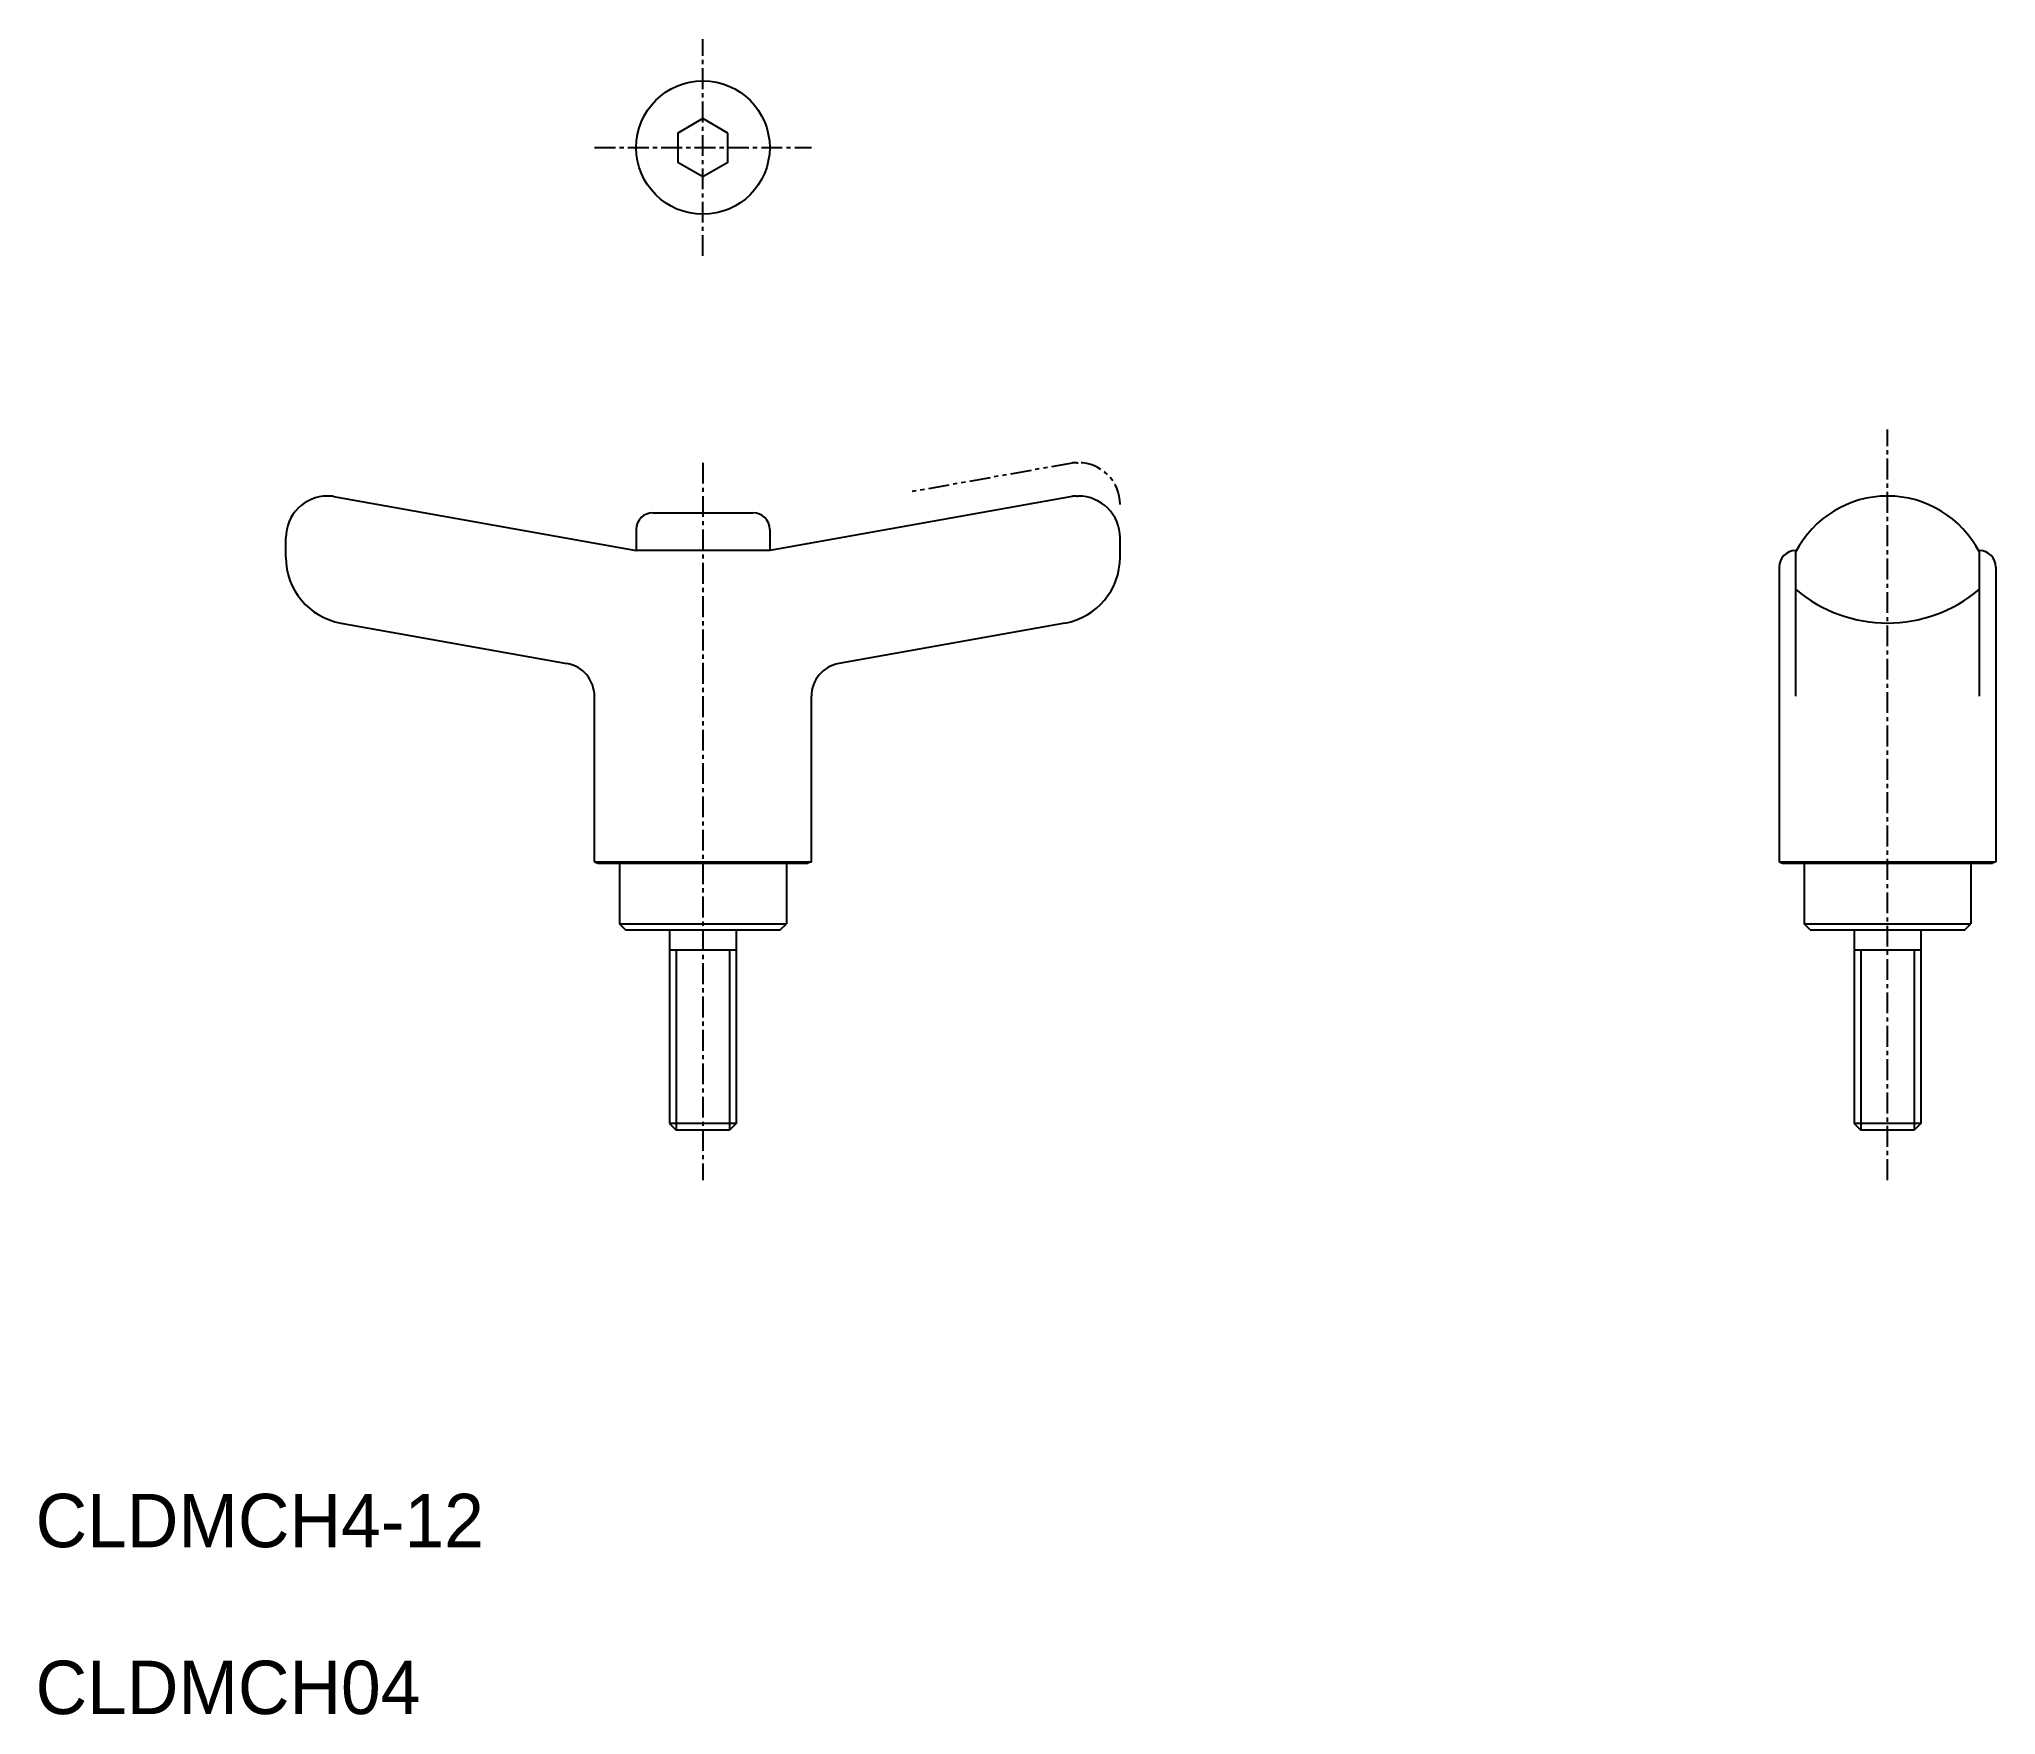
# Model space of a CAD drawing. Extents: x -3854 to -3737, y -894 to -793.
import ezdxf

# ---------------------------------------------------------------- set-up
doc = ezdxf.new("R2010")
doc.units = 0
doc.linetypes.add('CENTER', pattern=[2, 1.25, -0.25, 0.25, -0.25])
doc.linetypes.add('PHANTOM', pattern=[2.5, 1.25, -0.25, 0.25, -0.25, 0.25, -0.25])
doc.layers.get('0').update_dxf_attribs({"linetype": 'CONTINUOUS'})
doc.layers.add('CENTER', color=1, linetype='CENTER')

msp = doc.modelspace()

# ---------------------------------------------------------------- linework, layer by layer
at = {"color": 3, "linetype": 'PHANTOM'}
for p, q in [((-3792.21, -818.67), (-3801.84, -820.39)), ((-3791.93, -818.65), (-3791.84, -818.65))]:
    msp.add_line(p, q, dxfattribs=at)
at = {"color": 7, "linetype": 'CONTINUOUS'}
for p, q in [((-3836.76, -820.65), (-3836.84, -820.65)), ((-3836.48, -820.67), (-3818.34, -823.91)), ((-3792.21, -820.67), (-3810.34, -823.91)), ((-3791.93, -820.65), (-3791.84, -820.65)), ((-3817.34, -821.65), (-3811.34, -821.65)), ((-3839.34, -824.32), (-3839.34, -823.15)), ((-3818.34, -822.65), (-3818.34, -823.91)), ((-3810.34, -822.65), (-3810.34, -823.91)), ((-3789.34, -824.32), (-3789.34, -823.15)), ((-3810.34, -823.91), (-3818.34, -823.91)), ((-3748.85, -824), (-3748.85, -832.65)), ((-3737.84, -824), (-3737.84, -832.65)), ((-3749.84, -824.91), (-3749.84, -842.57)), ((-3736.84, -824.91), (-3736.84, -842.57)), ((-3836.05, -828.26), (-3822.49, -830.68)), ((-3792.64, -828.26), (-3806.2, -830.68)), ((-3820.84, -842.57), (-3820.84, -832.65)), ((-3807.84, -842.57), (-3807.84, -832.65)), ((-3820.84, -842.57), (-3820.64, -842.65)), ((-3820.84, -842.57), (-3807.84, -842.57)), ((-3820.64, -842.65), (-3808.05, -842.65)), ((-3819.34, -842.65), (-3819.34, -846.29)), ((-3809.34, -842.65), (-3809.34, -846.29)), ((-3807.84, -842.57), (-3808.05, -842.65)), ((-3749.84, -842.57), (-3749.64, -842.65)), ((-3749.84, -842.57), (-3736.84, -842.57)), ((-3749.64, -842.65), (-3737.05, -842.65)), ((-3748.34, -842.65), (-3748.34, -846.29)), ((-3738.34, -842.65), (-3738.34, -846.29)), ((-3736.84, -842.57), (-3737.05, -842.65)), ((-3818.98, -846.65), (-3819.34, -846.29)), ((-3819.34, -846.29), (-3809.34, -846.29)), ((-3818.98, -846.65), (-3809.71, -846.65)), ((-3816.34, -846.65), (-3816.34, -858.25)), ((-3812.34, -846.65), (-3812.34, -858.25)), ((-3809.71, -846.65), (-3809.34, -846.29)), ((-3747.98, -846.65), (-3748.34, -846.29)), ((-3748.34, -846.29), (-3738.34, -846.29)), ((-3747.98, -846.65), (-3738.71, -846.65)), ((-3745.34, -846.65), (-3745.34, -858.25)), ((-3741.34, -846.65), (-3741.34, -858.25)), ((-3738.71, -846.65), (-3738.34, -846.29)), ((-3816.34, -847.85), (-3812.34, -847.85)), ((-3745.34, -847.85), (-3741.34, -847.85)), ((-3812.34, -858.25), (-3816.34, -858.25)), ((-3816.34, -858.25), (-3815.94, -858.65)), ((-3812.34, -858.25), (-3812.74, -858.65)), ((-3745.34, -858.25), (-3744.94, -858.65)), ((-3741.34, -858.25), (-3745.34, -858.25)), ((-3741.34, -858.25), (-3741.74, -858.65)), ((-3812.74, -858.65), (-3815.94, -858.65)), ((-3741.74, -858.65), (-3744.94, -858.65))]:
    msp.add_line(p, q, dxfattribs=at)
at = {"color": 3, "linetype": 'CONTINUOUS'}
for p, q in [((-3815.94, -847.85), (-3815.94, -858.65)), ((-3812.74, -847.85), (-3812.74, -858.65)), ((-3744.94, -847.85), (-3744.94, -858.65)), ((-3741.74, -847.85), (-3741.74, -858.65))]:
    msp.add_line(p, q, dxfattribs=at)
at = {"color": 7, "linetype": 'CONTINUOUS'}
msp.add_lwpolyline([(-3812.84, -798.9), (-3814.34, -798.03), (-3815.84, -798.9), (-3815.84, -800.63), (-3814.34, -801.5), (-3812.84, -800.63)], close=True, dxfattribs=at)
msp.add_circle((-3814.34, -799.76), 4, dxfattribs=at)
at = {"color": 3, "linetype": 'PHANTOM'}
for centre, radius, start, end in [((-3791.93, -820.65), 2, 90, 98.2888), ((-3791.84, -821.15), 2.5, 0, 90)]:
    msp.add_arc(centre, radius, start, end, dxfattribs=at)
at = {"color": 7, "linetype": 'CONTINUOUS'}
for centre, radius, start, end in [((-3836.84, -823.15), 2.5, 90, 180), ((-3836.76, -822.65), 2, 81.7112, 90), ((-3791.93, -822.65), 2, 90, 98.2888), ((-3791.84, -823.15), 2.5, 0, 90), ((-3743.34, -826.85), 6.2, 27.3186, 152.6814), ((-3817.34, -822.65), 1, 90, 180), ((-3811.34, -822.65), 1, 0, 90), ((-3835.34, -824.32), 4, 180, 259.8635), ((-3793.34, -824.32), 4, 280.1365, 0), ((-3748.84, -824.91), 1, 90.2832, 180), ((-3737.84, -824.91), 1, 0, 89.7168), ((-3743.34, -819.75), 8.51, 229.6855, 310.3145), ((-3822.84, -832.65), 2, 0, 79.8635), ((-3805.84, -832.65), 2, 100.1365, 180)]:
    msp.add_arc(centre, radius, start, end, dxfattribs=at)
at = {"layer": 'CENTER', "color": 1, "linetype": 'CENTER'}
for p, q in [((-3814.34, -806.26), (-3814.34, -793.26)), ((-3820.84, -799.76), (-3807.84, -799.76)), ((-3743.34, -861.65), (-3743.34, -816.65)), ((-3814.34, -818.65), (-3814.34, -861.65))]:
    msp.add_line(p, q, dxfattribs=at)

# ---------------------------------------------------------------- texts
at = {"color": 7, "linetype": 'CONTINUOUS'}
for s, p in [('CLDMCH4-12', (-3854.34, -883.65)), ('CLDMCH04', (-3854.34, -893.65))]:
    msp.add_text(s, height=3.2, dxfattribs=at).set_placement(p)

doc.saveas('drawing.dxf')
